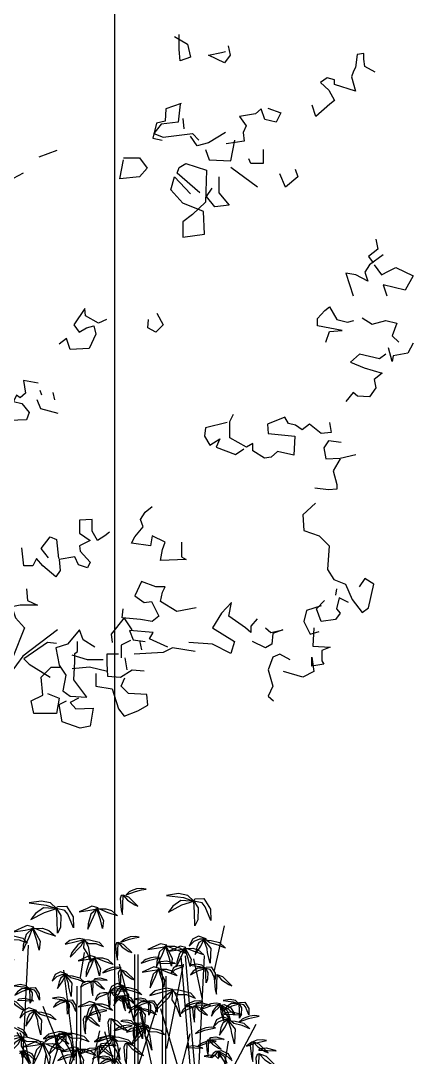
# Model space of a CAD drawing. Extents: x -1568 to -728, y -1287 to -990.
# Drawn here: x -1351.32 to -1345.5, y -1092.08 to -1076.72 of the extents above; entities that cross this region are included whole.
import ezdxf

# ---------------------------------------------------------------- set-up
doc = ezdxf.new("R2010")
doc.units = 0
doc.header["$LTSCALE"] = 5
doc.layers.get('0').update_dxf_attribs({"linetype": 'CONTINUOUS'})
doc.layers.add('路面边线', color=7, linetype='CONTINUOUS')

# ---------------------------------------------------------------- blocks, each defined once
blk = doc.blocks.new('乔木02')
at = {"color": 3}
for points in [[(-1213.4, 5752.2), (-1273.2, 5718.1), (-1286, 5658.4), (-1239, 5641.3), (-1234.8, 5692.5), (-1234.8, 5760.7)], [(-1456.7, 5709.5), (-1465.2, 5666.9), (-1439.6, 5632.8), (-1367, 5666.9), (-1426.8, 5679.7), (-1443.9, 5683.9)], [(-2122.4, 5590.1), (-2075.4, 5615.7), (-2071.2, 5649.8), (-2071.2, 5675.4), (-2041.3, 5671.2), (-2032.8, 5611.5), (-2024.2, 5594.4), (-2015.7, 5568.8), (-2032.8, 5504.8), (-1938.9, 5534.7), (-1938.9, 5556), (-1904.7, 5564.5), (-1874.9, 5543.2), (-1913.3, 5509.1), (-1938.9, 5462.2), (-1917.5, 5445.1), (-1853.5, 5389.7), (-1836.5, 5440.9)], [(-1243.3, 5449.4), (-1175, 5423.8), (-1170.7, 5368.4), (-1132.3, 5359.8), (-1115.3, 5291.6), (-1157.9, 5283.1)], [(-1635.9, 5428.1), (-1695.6, 5406.7), (-1674.3, 5364.1), (-1623.1, 5376.9), (-1606, 5423.8), (-1580.4, 5402.5), (-1507.9, 5389.7), (-1537.7, 5347), (-1524.9, 5317.2), (-1529.2, 5278.8), (-1448.1, 5266)], [(-1239, 5445.1), (-1230.5, 5364.1), (-1153.7, 5355.6), (-1119.5, 5312.9), (-1162.2, 5295.9), (-1294.5, 5312.9), (-1324.4, 5283.1)], [(-1251.8, 5381.2), (-1256.1, 5334.2)], [(-1443.9, 5317.2), (-1367, 5270.3), (-1315.8, 5257.5), (-1286, 5300.1)], [(-1354.2, 5240.4), (-1371.3, 5193.5), (-1469.5, 5189.2), (-1486.5, 5283.1)], [(-1614.6, 5240.4), (-1614.6, 5176.5), (-1559.1, 5176.5), (-1550.5, 5197.8)], [(-983, 5202), (-1055.5, 5202), (-1089.7, 5155.1), (-1055.5, 5116.8), (-965.9, 5108.2), (-983, 5193.5)], [(-1759.6, 5150.9), (-1772.4, 5116.8), (-1717, 5069.8), (-1691.4, 5129.5)], [(-1588.9, 5069.8), (-1469.5, 5159.4)], [(-1414, 5116.8), (-1414, 5044.3), (-1460.9, 4988.8), (-1396.9, 4980.3), (-1358.5, 5027.2), (-1384.1, 5065.6)], [(-2171.3, 4313.5), (-2142.4, 4292.9), (-2051.5, 4313.5), (-2010.2, 4276.4), (-2072.2, 4251.6), (-2154.8, 4226.9), (-2117.6, 4198), (-2125.9, 4160.8), (-2096.9, 4119.5), (-2043.3, 4123.7), (-2022.6, 4140.2), (-1989.6, 4098.9)]]:
    blk.add_lwpolyline(points, dxfattribs=at)
at = {"color": 94}
for points in [[(-680, 5236.2), (-598.9, 5206.3)], [(-1328.6, 5044.3), (-1226.2, 5133.8), (-1234.8, 5159.4), (-1264.6, 5176.5), (-1358.5, 5146.6), (-1354.2, 5001.6), (-1294.5, 4946.2), (-1251.8, 4912), (-1251.8, 4843.8), (-1350, 4856.6), (-1345.7, 4959), (-1251.8, 4997.3), (-1196.3, 5057), (-1213.4, 5116.8), (-1286, 5040)], [(-527.5, 5132.7), (-460, 5096.9), (-424.2, 5124.7), (-424.2, 5204.1), (-372.6, 5180.3), (-368.6, 5077.1), (-400.4, 5033.4), (-483.8, 5013.5)], [(-2125.9, 4833.6), (-2134.1, 4788.2), (-2092.8, 4755.2), (-2113.5, 4726.3)], [(-2158.9, 4763.4), (-2096.9, 4718), (-2076.3, 4685), (-2088.7, 4643.7), (-2035, 4672.6), (-1989.6, 4680.9), (-2022.6, 4577.7)], [(-2117.6, 4718), (-2150.6, 4672.6), (-2183.7, 4689.2), (-2216.7, 4705.7), (-2295.2, 4668.5), (-2258, 4602.5), (-2158.9, 4627.2), (-2175.4, 4577.7)], [(-1898.7, 4367.2), (-1915.2, 4416.7), (-1973, 4420.9), (-1861.5, 4441.5), (-1861.5, 4474.5), (-1894.6, 4511.7), (-1915.2, 4528.2), (-1948.3, 4470.4), (-1997.8, 4458), (-2026.7, 4466.3)], [(-906.2, 4470.4), (-869.1, 4453.9), (-811.2, 4486.9), (-807.1, 4519.9), (-757.5, 4445.6), (-782.3, 4412.6), (-815.4, 4433.2), (-848.4, 4441.5), (-856.7, 4404.3), (-827.7, 4338.3), (-741, 4334.2), (-724.5, 4383.7), (-691.4, 4358.9)], [(-2063.9, 4478.6), (-2109.3, 4449.7), (-2171.3, 4466.3), (-2220.9, 4453.9), (-2200.2, 4396.1), (-2229.1, 4367.2)], [(-1133.4, 4499.3), (-1162.3, 4445.6), (-1129.3, 4412.6), (-1092.1, 4433.2), (-1096.2, 4470.4)], [(-2295.2, 4363.1), (-2270.4, 4317.7), (-2204.3, 4305.3), (-2200.2, 4280.5), (-2183.7, 4342.4)], [(-596.5, 4181.4), (-530.4, 4193.8), (-538.6, 4136), (-513.8, 4115.4), (-497.3, 4127.8), (-484.9, 4098.9), (-522.1, 4090.6), (-555.1, 4049.4), (-542.8, 4016.3), (-464.3, 4012.2), (-484.9, 4061.7)], [(-662.5, 4140.2), (-670.8, 4107.1)], [(-613, 4127.8), (-604.7, 4148.4)], [(-687.3, 4045.2), (-608.8, 4065.9), (-592.3, 4107.1)], [(-1915.2, 4004), (-1923.5, 3958.6), (-1878, 3954.4), (-1824.4, 3995.7), (-1791.3, 3970.9), (-1762.4, 3991.6), (-1729.4, 3999.8), (-1712.8, 4028.7), (-1634.4, 3995.7), (-1638.5, 3954.4), (-1758.3, 3942), (-1754.1, 3855.4), (-1679.8, 3871.9), (-1650.9, 3847.1), (-1622, 3843), (-1568.3, 3876), (-1568.3, 3909), (-1539.4, 3892.5), (-1465, 3933.8), (-1465, 4008.1), (-1481.5, 4041.1)], [(-1452.6, 4004), (-1353.5, 3979.2), (-1349.4, 3942), (-1374.1, 3900.8), (-1419.6, 3929.7), (-1403.1, 3892.5), (-1489.8, 3859.5), (-1527, 3884.3)], [(-1968.9, 3913.2), (-1911.1, 3921.4), (-1890.4, 3888.4), (-1898.7, 3838.9), (-1964.8, 3843), (-2035, 3859.5)], [(-1964.8, 3838.9), (-1931.7, 3785.2), (-1948.3, 3723.3), (-1948.3, 3702.6), (-1911.1, 3698.5), (-1849.1, 3706.8)], [(-1852.5, 3639.2), (-1794.7, 3585.5), (-1798.8, 3515.4), (-1869, 3490.6), (-1914.5, 3445.2), (-1906.2, 3337.9), (-1935.1, 3292.5), (-1988.8, 3271.8), (-2017.7, 3201.7), (-2063.2, 3143.9), (-2092.1, 3164.5), (-2116.9, 3271.8), (-2075.5, 3296.6), (-2050.8, 3259.5)], [(-1245.4, 3461.7), (-1245.4, 3395.7), (-1266, 3383.3), (-1150.4, 3379.2), (-1158.6, 3428.7), (-1171, 3461.7), (-1113.2, 3490.6), (-1104.9, 3445.2), (-1018.2, 3457.6), (-1034.7, 3486.5), (-1071.9, 3531.9), (-1059.5, 3564.9), (-1080.1, 3597.9), (-1113.2, 3622.7)], [(-919.1, 3507.1), (-898.4, 3490.6), (-865.4, 3470), (-840.6, 3511.2), (-840.6, 3564.9), (-782.8, 3560.8), (-782.8, 3503), (-832.3, 3470), (-782.8, 3445.2), (-786.9, 3420.4), (-832.3, 3370.9), (-819.9, 3346.1), (-778.6, 3358.5), (-762.1, 3395.7), (-691.9, 3383.3), (-696, 3333.8), (-675.4, 3304.9), (-617.6, 3354.4), (-588.6, 3387.4), (-572.1, 3354.4), (-530.8, 3354.4), (-522.6, 3436.9)], [(-642.3, 3391.5), (-609.3, 3432.8), (-650.6, 3486.5), (-679.5, 3474.1), (-687.8, 3387.4)], [(-1947.5, 3251.2), (-1943.4, 3222.3)], [(-1311.4, 3164.5), (-1224.7, 3148), (-1150.4, 3193.4), (-1158.6, 3234.7), (-1171, 3259.5), (-1129.7, 3259.5), (-1063.6, 3284.2), (-1034.7, 3218.2), (-1076, 3189.3), (-1109.1, 3193.4), (-1142.1, 3127.4), (-1113.2, 3102.6), (-1059.5, 3110.9), (-976.9, 3119.1), (-981, 3160.4)], [(-543.2, 3251.2), (-547.3, 3197.5), (-592.8, 3176.9), (-514.3, 3176.9), (-477.1, 3168.6), (-493.6, 3119.1), (-534.9, 3073.7), (-481.3, 2941.6), (-477.1, 3020), (-464.7, 3073.7), (-435.8, 3110.9), (-456.5, 3156.3), (-485.4, 3160.4)], [(-2001.2, 3189.3), (-1959.9, 3209.9), (-1947.5, 3160.4), (-1964, 3139.8), (-1943.4, 3110.9), (-1877.3, 3102.6), (-1856.6, 3160.4), (-1893.8, 3197.5)], [(-1877.3, 3172.8), (-1811.2, 3152.1), (-1798.8, 3102.6), (-1827.7, 3044.8), (-1869, 3057.2)], [(-1588.2, 3115), (-1559.3, 3082), (-1559.3, 3053.1), (-1534.5, 3073.7), (-1460.1, 3127.4), (-1472.5, 3189.3), (-1427.1, 3139.8), (-1385.8, 3073.7), (-1484.9, 3011.8), (-1468.4, 2958.1), (-1385.8, 2999.4), (-1278.4, 3007.7)], [(-1022.3, 3065.5), (-985.1, 3119.1), (-927.3, 3044.8), (-931.5, 3007.7)], [(-1844.3, 3073.7), (-1840.1, 2991.2), (-1918.6, 2987), (-1881.4, 2970.5), (-1881.4, 2925.1), (-1889.7, 2908.6), (-1836, 2900.3), (-1836, 2941.6), (-1844.3, 2875.6), (-1794.7, 2850.8), (-1708, 2875.6)], [(-1625.3, 3073.7), (-1650.1, 3053.1), (-1703.8, 3065.5), (-1658.4, 3048.9), (-1654.3, 2999.4), (-1625.3, 2982.9), (-1567.5, 3011.8)], [(-1183.4, 2987), (-1100.8, 3024.2), (-1117.3, 3053.1), (-1009.9, 3061.3), (-1026.5, 3020), (-1080.1, 3011.8)], [(-853, 2987), (-799.3, 3020), (-782.8, 3065.5), (-729.1, 2999.4), (-675.4, 2982.9), (-691.9, 2904.5), (-720.8, 2859.1), (-708.4, 2788.9), (-741.5, 2764.1), (-815.8, 2760), (-758, 2838.4), (-762.1, 2921), (-762.1, 2958.1), (-774.5, 2966.4), (-774.5, 3011.8)], [(-683.6, 3065.5), (-526.7, 2945.8), (-468.9, 2867.3), (-448.2, 2772.4), (-345, 2739.4)], [(-1055.4, 3015.9), (-1063.6, 2974.6)], [(-1014.1, 3015.9), (-972.8, 2995.3), (-972.8, 2937.5)], [(-679.5, 3003.5), (-638.2, 3007.7), (-530.8, 2933.4), (-555.6, 2908.6), (-650.6, 2850.8)], [(-1307.3, 2966.4), (-1204.1, 2982.9), (-1162.8, 2962.3), (-1030.6, 2954)], [(-1736.9, 2929.2), (-1691.4, 2954), (-1658.4, 2941.6), (-1637.7, 2883.8), (-1658.4, 2809.5), (-1637.7, 2764.1), (-1662.5, 2743.5)], [(-960.4, 2954), (-906.7, 2954), (-906.7, 2912.7), (-910.8, 2854.9), (-968.6, 2850.8), (-1022.3, 2883.8), (-1076, 2879.7)], [(-989.3, 2937.5), (-997.5, 2883.8)], [(-890.2, 2929.2), (-819.9, 2929.2), (-749.7, 2949.9)], [(-857.1, 2867.3), (-857.1, 2809.5), (-931.5, 2797.2), (-931.5, 2797.2), (-960.4, 2706.3), (-985.1, 2673.3), (-1047.1, 2698.1), (-1092.5, 2722.9), (-1088.4, 2772.4), (-1005.8, 2776.5), (-972.8, 2809.5), (-989.3, 2846.7)], [(-910.8, 2875.6), (-828.2, 2896.2), (-749.7, 2888)], [(-638.2, 2776.5), (-691.9, 2755.9), (-679.5, 2685.7), (-576.2, 2685.7), (-563.9, 2743.5), (-617.6, 2768.3), (-609.3, 2850.8), (-654.7, 2896.2), (-700.2, 2896.2)], [(-778.6, 2755.9), (-741.5, 2735.2), (-766.2, 2706.3), (-844.7, 2710.5), (-832.3, 2627.9), (-786.9, 2619.7), (-704.3, 2648.6), (-691.9, 2727), (-724.9, 2743.5)]]:
    blk.add_lwpolyline(points, dxfattribs=at)
blk = doc.blocks.new('tree104')
at = {"color": 0}
for points in [[(3486, 20569), (3285, 20604), (3023, 20578), (2770, 20482), (2674, 20429), (2526, 20298), (2980, 20455), (3268, 20525), (3486, 20569)], [(2376, 20280), (2293, 20260), (2230, 20113), (2282, 19570), (2345, 19341), (2376, 20280), (2596, 20040), (2940, 19811), (3097, 19748), (2658, 20176), (2376, 20280)], [(5798, 19990), (5496, 20261), (5043, 20352), (4470, 20261), (5300, 20156), (5798, 19990), (5405, 20005), (5164, 20020), (4772, 19749), (4561, 19462), (5209, 19809), (5798, 19990), (5843, 20095), (6265, 20110), (6597, 19598), (6612, 19055), (6340, 19718), (6190, 19899), (5798, 19990), (5994, 19658), (5978, 19085), (5843, 18799), (5828, 19447), (5798, 19990)], [(-826, 19627), (-1128, 19899), (-1580, 19989), (-2153, 19899), (-1324, 19793), (-826, 19627), (-1218, 19642), (-1459, 19657), (-1852, 19386), (-2063, 19100), (-1414, 19446), (-826, 19627), (-781, 19733), (-358, 19748), (-27, 19235), (-12, 18693), (-283, 19356), (-434, 19537), (-826, 19627), (-630, 19296), (-645, 18723), (-781, 18436), (-796, 19085), (-826, 19627)], [(1169, 19669), (869, 19744), (645, 19639), (256, 19475), (780, 19550), (1049, 19595), (1169, 19669), (824, 19355), (690, 18892), (675, 18637), (959, 19236), (1124, 19639), (1438, 19056), (1393, 18667), (1288, 19086), (1117, 19622), (1543, 19624), (1827, 19535), (2111, 19280), (1662, 19430), (1258, 19595)], [(-1921, 18727), (-2250, 18809), (-2497, 18694), (-2925, 18513), (-2349, 18595), (-2053, 18644), (-1921, 18727), (-2300, 18381), (-2448, 17871), (-2464, 17591), (-2152, 18250), (-1970, 18694), (-1625, 18052), (-1674, 17624), (-1789, 18085), (-1978, 18674), (-1510, 18677), (-1197, 18579), (-884, 18299), (-1378, 18463), (-1822, 18644)], [(6789, 16636), (7272, 18799)], [(-3235, 18345), (-3520, 18405), (-4013, 18285), (-4253, 18090), (-3669, 18240), (-3235, 18345), (-3041, 17971), (-2906, 17148), (-3071, 17597), (-3265, 17896), (-3235, 18345), (-2966, 18330), (-2457, 18195), (-2233, 17956), (-2622, 18105), (-3026, 18120), (-3250, 18285), (-3579, 18061), (-3909, 17657), (-3998, 17402), (-3415, 18001), (-3250, 18285)], [(517, 18138), (258, 18193), (-191, 18084), (-408, 17907), (122, 18043), (517, 18138), (694, 17798), (816, 17050), (666, 17458), (489, 17730), (517, 18138), (762, 18125), (1224, 18002), (1428, 17785), (1074, 17921), (707, 17934), (503, 18084), (204, 17880), (-96, 17513), (-177, 17282), (353, 17825), (503, 18084)], [(3147, 18252), (2965, 18284), (2727, 18260), (2497, 18173), (2409, 18125), (2274, 18006), (2687, 18149), (2949, 18212), (3147, 18252)], [(6380, 18164), (6013, 18300), (5720, 18154), (5573, 17808), (5814, 18060), (6086, 18164), (6380, 18164), (6170, 18081), (6024, 17986), (5929, 17767), (5856, 17411), (6128, 17819), (6275, 18123), (6610, 17704), (6600, 17432), (6579, 16992), (6453, 17494), (6432, 17683), (6275, 18123), (6621, 18091), (7029, 17986), (7322, 17714), (6956, 17871), (6558, 17976), (6369, 18123)], [(-2668, 8108), (-2184, 17863)], [(329, 16310), (513, 17509)], [(2138, 17990), (2062, 17971), (2005, 17838), (2053, 17344), (2110, 17135), (2138, 17990), (2338, 17771), (2651, 17563), (2794, 17506), (2395, 17895), (2138, 17990)], [(4483, 17857), (4184, 17931), (3960, 17827), (3570, 17662), (4094, 17737), (4364, 17782), (4483, 17857), (4139, 17542), (4004, 17079), (3989, 16824), (4274, 17423), (4438, 17827), (4753, 17243), (4708, 16854), (4603, 17273), (4431, 17809), (4857, 17812), (5142, 17722), (5426, 17468), (4977, 17617), (4573, 17782)], [(5409, 17754), (5137, 17822), (4933, 17727), (4579, 17577), (5055, 17645), (5300, 17686), (5409, 17754), (5096, 17468), (4973, 17047), (4960, 16816), (5218, 17360), (5368, 17727), (5654, 17196), (5613, 16843), (5517, 17224), (5361, 17711), (5749, 17713), (6007, 17631), (6266, 17400), (5858, 17536), (5490, 17686)], [(1041, 17292), (768, 17360), (564, 17265), (211, 17115), (687, 17183), (932, 17224), (1041, 17292), (728, 17006), (605, 16585), (592, 16353), (850, 16897), (1000, 17265), (1285, 16734), (1245, 16381), (1149, 16761), (993, 17249), (1381, 17251), (1639, 17169), (1898, 16938), (1489, 17074), (1122, 17224)], [(2928, 17412), (2928, 0)], [(3094, 17412), (3094, 0)], [(4129, 17250), (3947, 17281), (3709, 17257), (3479, 17170), (3392, 17123), (3257, 17004), (3669, 17146), (3931, 17210), (4129, 17250)], [(4292, 16330), (4102, 17323)], [(4137, 16988), (4204, 17074), (4470, 17102), (4851, 17007), (4908, 16959), (4137, 16988)], [(5156, 17328), (6601, 0)], [(5375, 17346), (6821, 0)], [(6191, 15301), (5791, 17197)], [(5947, 10213), (6301, 17363)], [(-303, 16452), (-636, 16576), (-903, 16443), (-1036, 16129), (-817, 16357), (-570, 16452), (-303, 16452), (-493, 16376), (-627, 16291), (-712, 16091), (-779, 15767), (-532, 16138), (-398, 16414), (-94, 16034), (-103, 15786), (-122, 15387), (-236, 15843), (-255, 16015), (-398, 16414), (-84, 16386), (287, 16291), (554, 16043), (221, 16186), (-141, 16281), (-313, 16414)], [(33, 12549), (-487, 16661)], [(2279, 16774), (2097, 16805), (1859, 16782), (1629, 16694), (1541, 16647), (1407, 16528), (1819, 16671), (2081, 16734), (2279, 16774)], [(2278, 16673), (2202, 16654), (2145, 16521), (2192, 16027), (2249, 15818), (2278, 16673), (2477, 16454), (2791, 16246), (2933, 16189), (2534, 16578), (2278, 16673)], [(2920, 14203), (2211, 16945)], [(4135, 16744), (3863, 16812), (3659, 16717), (3305, 16568), (3781, 16636), (4026, 16676), (4135, 16744), (3822, 16459), (3700, 16037), (3686, 15806), (3945, 16350), (4094, 16717), (4380, 16187), (4339, 15833), (4244, 16214), (4088, 16701), (4475, 16703), (4734, 16622), (4992, 16391), (4584, 16527), (4217, 16676)], [(4481, 12880), (5285, 16945)], [(5261, 16866), (5089, 16866), (4918, 16847), (4794, 16732), (4699, 16533), (4718, 16514), (4889, 16685), (5013, 16732), (5308, 16847), (5261, 16866)], [(6352, 16743), (6177, 16900), (5915, 16952), (5584, 16900), (6064, 16839), (6352, 16743), (6125, 16752), (5985, 16760), (5758, 16603), (5636, 16437), (6011, 16638), (6352, 16743), (6378, 16804), (6622, 16813), (6814, 16516), (6823, 16202), (6666, 16586), (6579, 16690), (6352, 16743), (6465, 16551), (6456, 16219), (6378, 16054), (6369, 16429), (6352, 16743)], [(797, 16109), (654, 16109), (512, 16093), (408, 15998), (329, 15831), (345, 15815), (488, 15958), (591, 15998), (837, 16093), (797, 16109)], [(942, 16152), (878, 16136), (831, 16025), (871, 15614), (918, 15440), (942, 16152), (1108, 15970), (1369, 15796), (1488, 15748), (1155, 16073), (942, 16152)], [(972, 16188), (1027, 16259), (1250, 16283), (1567, 16204), (1615, 16164), (972, 16188)], [(2427, 15884), (2093, 16008), (1827, 15875), (1693, 15561), (1912, 15789), (2160, 15884), (2427, 15884), (2236, 15808), (2103, 15723), (2017, 15523), (1950, 15199), (2198, 15570), (2331, 15846), (2636, 15466), (2626, 15218), (2607, 14818), (2493, 15275), (2474, 15447), (2331, 15846), (2645, 15818), (3017, 15723), (3283, 15475), (2950, 15618), (2588, 15713), (2417, 15846)], [(4279, 16367), (4232, 0)], [(4445, 16367), (4398, 0)], [(6910, 16437), (6827, 16416), (6764, 16270), (6816, 15727), (6879, 15497), (6910, 16437), (7130, 16197), (7475, 15967), (7631, 15905), (7192, 16333), (6910, 16437)], [(-2127, 15752), (-2301, 15909), (-2563, 15962), (-2895, 15909), (-2415, 15848), (-2127, 15752), (-2354, 15761), (-2493, 15770), (-2720, 15613), (-2843, 15447), (-2467, 15648), (-2127, 15752), (-2101, 15813), (-1856, 15822), (-1664, 15525), (-1656, 15211), (-1813, 15595), (-1900, 15700), (-2127, 15752), (-2013, 15560), (-2022, 15229), (-2101, 15063), (-2109, 15438), (-2127, 15752)], [(141, 15880), (0, 0)], [(341, 15878), (200, 0)], [(1601, 15560), (1430, 15560), (1258, 15541), (1135, 15427), (1039, 15227), (1058, 15208), (1230, 15379), (1354, 15427), (1649, 15541), (1601, 15560)], [(1775, 15612), (1699, 15593), (1642, 15460), (1689, 14967), (1746, 14758), (1775, 15612), (1974, 15394), (2287, 15185), (2430, 15128), (2031, 15517), (1775, 15612)], [(1811, 15655), (1877, 15741), (2144, 15770), (2525, 15674), (2582, 15627), (1811, 15655)], [(4781, 15722), (4471, 15787), (3932, 15657), (3671, 15444), (4308, 15608), (4781, 15722), (4993, 15314), (5140, 14416), (4961, 14906), (4748, 15232), (4781, 15722), (5075, 15706), (5630, 15559), (5875, 15298), (5450, 15461), (5010, 15477), (4765, 15657), (4406, 15412), (4046, 14971), (3949, 14694), (4585, 15347), (4765, 15657)], [(-3023, 15212), (-3099, 15193), (-3156, 15060), (-3109, 14566), (-3052, 14357), (-3023, 15212), (-2824, 14993), (-2511, 14785), (-2368, 14728), (-2767, 15117), (-3023, 15212)], [(-2707, 15195), (-2640, 15281), (-2374, 15309), (-1993, 15214), (-1936, 15166), (-2707, 15195)], [(-328, 15160), (-487, 15303), (-725, 15350), (-1027, 15303), (-590, 15247), (-328, 15160), (-535, 15168), (-662, 15176), (-868, 15033), (-979, 14882), (-638, 15065), (-328, 15160), (-305, 15216), (-82, 15223), (92, 14954), (100, 14668), (-43, 15017), (-122, 15112), (-328, 15160), (-225, 14986), (-233, 14684), (-305, 14534), (-313, 14875), (-328, 15160)], [(1035, 15072), (763, 15140), (559, 15045), (206, 14895), (682, 14963), (927, 15004), (1035, 15072), (723, 14787), (600, 14365), (586, 14134), (845, 14678), (995, 15045), (1280, 14515), (1239, 14161), (1144, 14542), (988, 15029), (1376, 15031), (1634, 14950), (1892, 14719), (1484, 14855), (1117, 15004)], [(2339, 15424), (2236, 15408), (2109, 15321), (1982, 15146), (1935, 14932), (2062, 15146), (2244, 15305), (2339, 15424), (2482, 15448), (2760, 15321), (2919, 15067), (2942, 14996), (2689, 15234), (2339, 15424), (2332, 15273), (2347, 15130), (2435, 14829), (2490, 14694), (2435, 15146), (2339, 15376), (2601, 15202), (2720, 14892), (2744, 14758), (2466, 15194), (2339, 15376)], [(3601, 15122), (3442, 15265), (3204, 15313), (2903, 15265), (3339, 15210), (3601, 15122), (3395, 15130), (3268, 15138), (3062, 14996), (2950, 14845), (3292, 15027), (3601, 15122), (3625, 15178), (3847, 15186), (4022, 14916), (4030, 14631), (3887, 14980), (3807, 15075), (3601, 15122), (3704, 14948), (3696, 14647), (3625, 14496), (3617, 14837), (3601, 15122)], [(3062, 11840), (4055, 15007)], [(6228, 15154), (6046, 15185), (5808, 15162), (5578, 15074), (5490, 15027), (5355, 14908), (5768, 15051), (6030, 15114), (6228, 15154)], [(5887, 14974), (5948, 15053), (6193, 15079), (6542, 14992), (6594, 14948), (5887, 14974)], [(7073, 15030), (6872, 15065), (6610, 15039), (6357, 14943), (6261, 14890), (6113, 14760), (6567, 14917), (6855, 14986), (7073, 15030)], [(7091, 14975), (6978, 14957), (6838, 14862), (6698, 14670), (6646, 14434), (6786, 14670), (6986, 14844), (7091, 14975), (7248, 15001), (7554, 14862), (7728, 14582), (7754, 14504), (7475, 14766), (7091, 14975), (7082, 14809), (7100, 14652), (7196, 14321), (7257, 14172), (7196, 14670), (7091, 14923), (7379, 14731), (7510, 14390), (7536, 14242), (7231, 14722), (7091, 14923)], [(7972, 15040), (7798, 15197), (7536, 15249), (7204, 15197), (7684, 15136), (7972, 15040), (7745, 15049), (7606, 15057), (7379, 14900), (7256, 14734), (7632, 14935), (7972, 15040), (7998, 15101), (8243, 15110), (8435, 14813), (8443, 14499), (8286, 14883), (8199, 14987), (7972, 15040), (8086, 14848), (8077, 14516), (7998, 14351), (7990, 14726), (7972, 15040)], [(-1793, 14706), (-2160, 14842), (-2453, 14696), (-2600, 14350), (-2359, 14601), (-2087, 14706), (-1793, 14706), (-2003, 14622), (-2149, 14528), (-2244, 14308), (-2317, 13952), (-2045, 14361), (-1898, 14664), (-1563, 14246), (-1573, 13973), (-1594, 13534), (-1720, 14036), (-1741, 14225), (-1898, 14664), (-1552, 14633), (-1144, 14528), (-851, 14256), (-1217, 14413), (-1615, 14518), (-1804, 14664)], [(33, 11178), (-1480, 14912)], [(1601, 14707), (1419, 14739), (1181, 14715), (951, 14628), (864, 14581), (729, 14462), (1141, 14604), (1403, 14668), (1601, 14707)], [(3268, 14853), (2990, 14956), (2768, 14845), (2657, 14583), (2839, 14774), (3046, 14853), (3268, 14853), (3109, 14789), (2998, 14718), (2927, 14551), (2871, 14282), (3077, 14591), (3188, 14821), (3442, 14504), (3434, 14298), (3419, 13965), (3323, 14345), (3307, 14488), (3188, 14821), (3450, 14797), (3760, 14718), (3982, 14512), (3704, 14631), (3403, 14710), (3260, 14821)], [(4292, 9666), (3204, 14629)], [(5757, 9535), (4196, 14786)], [(5695, 14887), (5538, 14887), (5381, 14870), (5268, 14765), (5180, 14582), (5198, 14564), (5355, 14721), (5468, 14765), (5739, 14870), (5695, 14887)], [(5854, 14935), (5785, 14917), (5732, 14795), (5776, 14343), (5828, 14151), (5854, 14935), (6037, 14734), (6324, 14543), (6455, 14491), (6089, 14848), (5854, 14935)], [(7258, 14526), (7332, 14620), (7625, 14652), (8044, 14547), (8107, 14495), (7258, 14526)], [(593, 14445), (517, 14426), (460, 14293), (507, 13800), (564, 13591), (593, 14445), (792, 14227), (1105, 14018), (1248, 13961), (849, 14350), (593, 14445)], [(1806, 14315), (1715, 14292), (1647, 14133), (1704, 13540), (1772, 13290), (1806, 14315), (2046, 14053), (2422, 13802), (2593, 13734), (2114, 14201), (1806, 14315)], [(2823, 13973), (2641, 14004), (2403, 13980), (2173, 13893), (2086, 13846), (1951, 13727), (2363, 13869), (2625, 13933), (2823, 13973)], [(2895, 14084), (2776, 14210), (2522, 14242), (2339, 14226), (2276, 14203), (2609, 14147), (2958, 14028), (2887, 14091), (2966, 14107), (3220, 14115), (3577, 13996), (3633, 13846), (3474, 13949), (3141, 14036), (2974, 14115), (3204, 13917), (3268, 13822), (3307, 13576), (3307, 13354), (3220, 13616), (3133, 13854), (2998, 14107), (3022, 13909), (3022, 13528), (2935, 13251), (2887, 13544), (2887, 13806), (3000, 14093)], [(7545, 14279), (7179, 14415), (6886, 14268), (6739, 13923), (6980, 14174), (7252, 14279), (7545, 14279), (7336, 14195), (7189, 14101), (7095, 13881), (7022, 13525), (7294, 13933), (7441, 14237), (7776, 13818), (7765, 13546), (7744, 13106), (7619, 13609), (7598, 13797), (7441, 14237), (7786, 14205), (8195, 14101), (8488, 13828), (8121, 13986), (7723, 14090), (7535, 14237)], [(7136, 10927), (8793, 14057)], [(8940, 14438), (8739, 14473), (8477, 14447), (8224, 14351), (8128, 14298), (7980, 14167), (8434, 14324), (8722, 14394), (8940, 14438)], [(-2499, 13438), (-2783, 13497), (-3277, 13378), (-3516, 13183), (-2932, 13333), (-2499, 13438), (-2304, 13064), (-2169, 12241), (-2334, 12690), (-2528, 12989), (-2499, 13438), (-2229, 13423), (-1720, 13288), (-1496, 13049), (-1885, 13198), (-2289, 13213), (-2513, 13378), (-2843, 13153), (-3172, 12749), (-3262, 12495), (-2678, 13094), (-2513, 13378)], [(-2716, 13906), (-2438, 13779), (-2280, 13526), (-2256, 13454), (-2510, 13692), (-2859, 13882)], [(-2597, 13660), (-2478, 13351), (-2454, 13216), (-2732, 13652)], [(-356, 13631), (-667, 13697), (-1205, 13566), (-1466, 13354), (-830, 13517), (-356, 13631), (-144, 13224), (3, 12326), (-177, 12816), (-389, 13142), (-356, 13631), (-63, 13615), (493, 13468), (737, 13207), (313, 13370), (-128, 13387), (-373, 13566), (-732, 13321), (-1091, 12881), (-1189, 12604), (-552, 13256), (-373, 13566)], [(-781, 13516), (-844, 13500), (-892, 13390), (-852, 12978), (-804, 12804), (-781, 13516), (-615, 13334), (-353, 13160), (-235, 13113), (-567, 13437), (-781, 13516)], [(-751, 13552), (-695, 13624), (-473, 13647), (-156, 13568), (-108, 13528), (-751, 13552)], [(269, 9288), (1262, 13731)], [(2873, 9051), (1502, 13684)], [(3472, 13894), (3213, 13948), (2764, 13839), (2547, 13662), (3077, 13798), (3472, 13894), (3649, 13554), (3771, 12806), (3622, 13214), (3445, 13486), (3472, 13894), (3717, 13880), (4179, 13758), (4383, 13540), (4030, 13676), (3662, 13690), (3458, 13839), (3159, 13635), (2860, 13268), (2778, 13037), (3309, 13581), (3458, 13839)], [(4417, 8967), (5607, 13584)], [(6832, 13873), (6632, 13908), (6370, 13882), (6117, 13786), (6021, 13734), (5872, 13603), (6326, 13760), (6614, 13829), (6832, 13873)], [(-1430, 13166), (-1756, 13248), (-2001, 13134), (-2425, 12954), (-1854, 13036), (-1560, 13085), (-1430, 13166), (-1805, 12824), (-1952, 12318), (-1968, 12040), (-1658, 12693), (-1478, 13134), (-1136, 12497), (-1185, 12073), (-1299, 12530), (-1486, 13114), (-1021, 13117), (-711, 13019), (-401, 12742), (-891, 12905), (-1332, 13085)], [(-1703, 10063), (-700, 13048)], [(-925, 13473), (-1068, 13473), (-1211, 13457), (-1314, 13362), (-1393, 13195), (-1378, 13180), (-1235, 13322), (-1132, 13362), (-886, 13457), (-925, 13473)], [(1921, 13439), (1662, 13493), (1214, 13385), (996, 13208), (1526, 13344), (1921, 13439), (2098, 13099), (2220, 12351), (2071, 12759), (1894, 13031), (1921, 13439), (2166, 13425), (2628, 13303), (2832, 13086), (2479, 13222), (2111, 13235), (1907, 13385), (1608, 13181), (1309, 12814), (1227, 12582), (1758, 13126), (1907, 13385)], [(2011, 13452), (1829, 13484), (1591, 13460), (1361, 13373), (1273, 13325), (1138, 13206), (1551, 13349), (1813, 13412), (2011, 13452)], [(1279, 13033), (1345, 13119), (1612, 13147), (1993, 13052), (2050, 13004), (1279, 13033)], [(2571, 13131), (2480, 13108), (2411, 12949), (2468, 12356), (2537, 12106), (2571, 13131), (2810, 12869), (3186, 12618), (3357, 12550), (2879, 13017), (2571, 13131)], [(5457, 12909), (5523, 12994), (5790, 13023), (6171, 12928), (6228, 12880), (5457, 12909)], [(6871, 13234), (6689, 13266), (6451, 13242), (6220, 13155), (6133, 13107), (5998, 12988), (6411, 13131), (6673, 13194), (6871, 13234)], [(6340, 6080), (7468, 13227)], [(6513, 13295), (6444, 13277), (6391, 13156), (6435, 12703), (6487, 12512), (6513, 13295), (6696, 13095), (6983, 12903), (7114, 12851), (6748, 13208), (6513, 13295)], [(6546, 13335), (6607, 13413), (6852, 13439), (7201, 13352), (7253, 13308), (6546, 13335)], [(9298, 13268), (9097, 13303), (8835, 13277), (8582, 13181), (8486, 13129), (8338, 12998), (8792, 13155), (9080, 13225), (9298, 13268)], [(8660, 13200), (8577, 13179), (8514, 13033), (8566, 12490), (8629, 12260), (8660, 13200), (8880, 12960), (9224, 12730), (9381, 12668), (8942, 13096), (8660, 13200)], [(-2505, 12751), (-2618, 12733)], [(-2609, 12620), (-2505, 12751), (-2348, 12777), (-2042, 12637), (-1868, 12358)], [(-1841, 12280), (-2121, 12541), (-2505, 12751), (-2513, 12585), (-2496, 12428)], [(-2400, 12446), (-2505, 12699), (-2217, 12507), (-2086, 12166)], [(-2060, 12018), (-2365, 12498), (-2505, 12699)], [(-2284, 6074), (-1339, 12596)], [(108, 12551), (-74, 12583), (-312, 12559), (-542, 12472), (-629, 12424), (-764, 12305), (-352, 12448), (-90, 12512), (108, 12551)], [(222, 12890), (-50, 12958), (-254, 12863), (-608, 12713), (-132, 12781), (113, 12822), (222, 12890), (-91, 12604), (-213, 12183), (-227, 11952), (32, 12496), (181, 12863), (467, 12332), (426, 11979), (331, 12360), (175, 12847), (562, 12849), (821, 12768), (1079, 12536), (671, 12672), (304, 12822)], [(269, 7255), (2255, 12927)], [(1170, 12872), (987, 12903), (749, 12879), (519, 12792), (432, 12745), (297, 12626), (710, 12768), (972, 12832), (1170, 12872)], [(1243, 12990), (1167, 12971), (1110, 12838), (1157, 12344), (1214, 12135), (1243, 12990), (1442, 12771), (1756, 12563), (1898, 12506), (1499, 12895), (1243, 12990)], [(1859, 12320), (1700, 12463), (1462, 12510), (1160, 12463), (1597, 12407), (1859, 12320), (1652, 12328), (1525, 12336), (1319, 12193), (1208, 12042), (1549, 12225), (1859, 12320), (1882, 12375), (2105, 12383), (2279, 12114), (2287, 11828), (2144, 12177), (2065, 12272), (1859, 12320), (1962, 12145), (1954, 11844), (1882, 11693), (1874, 12034), (1859, 12320)], [(6975, 12378), (6844, 12517), (6565, 12552), (6364, 12535), (6294, 12508), (6661, 12447)], [(6968, 12751), (6855, 12733), (6715, 12637), (6576, 12446)], [(6663, 12446), (6864, 12620), (6968, 12751), (7125, 12777), (7431, 12637), (7606, 12358)], [(7632, 12280), (7352, 12541), (6968, 12751), (6960, 12585), (6977, 12428)], [(7073, 12446), (6968, 12699), (7256, 12507), (7387, 12166)], [(7414, 12018), (7108, 12498), (6968, 12699)], [(8949, 12618), (8848, 12593), (8773, 12417), (8836, 11766), (8911, 11490), (8949, 12618), (9212, 12330), (9626, 12054), (9814, 11979), (9287, 12493), (8949, 12618)], [(8920, 12781), (8993, 12875), (9286, 12906), (9705, 12802), (9768, 12749), (8920, 12781)], [(1480, 12369), (1146, 12492), (880, 12359)]]:
    blk.add_lwpolyline(points, dxfattribs=at)

msp = doc.modelspace()

# ---------------------------------------------------------------- linework, layer by layer
at = {"layer": '路面边线'}
msp.add_line((-1349.92277, -1095.90477), (-1349.92277, -1060.89878), dxfattribs=at)

# ---------------------------------------------------------------- block references
at = {"xscale": -0.003270758432336152, "yscale": 0.00327075831592083, "zscale": 0.0032707584}
msp.add_blockref('乔木02', (-1353.00931, -1095.76999), dxfattribs=at)
at = {"color": 74, "xscale": 0.0003072000108659267, "yscale": 0.0003072000108659267, "zscale": 0.0003072000000000001}
msp.add_blockref('tree104', (-1350.53219, -1095.90477), dxfattribs=at)

doc.saveas('drawing.dxf')
